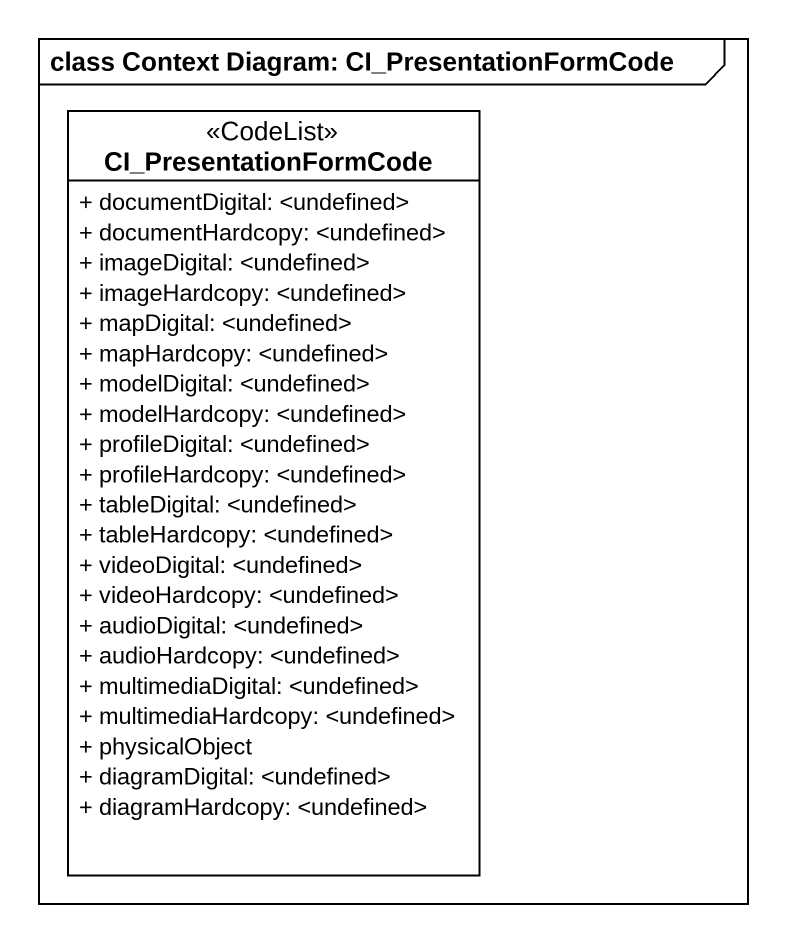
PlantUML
@startuml
mainframe class Context Diagram: CI_PresentationFormCode
hide circle
hide empty members
skinparam classAttributeIconSize 0
class CI_PresentationFormCode <<CodeList>> #FFFFFF {
  + documentDigital: <undefined>
  + documentHardcopy: <undefined>
  + imageDigital: <undefined>
  + imageHardcopy: <undefined>
  + mapDigital: <undefined>
  + mapHardcopy: <undefined>
  + modelDigital: <undefined>
  + modelHardcopy: <undefined>
  + profileDigital: <undefined>
  + profileHardcopy: <undefined>
  + tableDigital: <undefined>
  + tableHardcopy: <undefined>
  + videoDigital: <undefined>
  + videoHardcopy: <undefined>
  + audioDigital: <undefined>
  + audioHardcopy: <undefined>
  + multimediaDigital: <undefined>
  + multimediaHardcopy: <undefined>
  + physicalObject
  + diagramDigital: <undefined>
  + diagramHardcopy: <undefined>
}
@enduml
